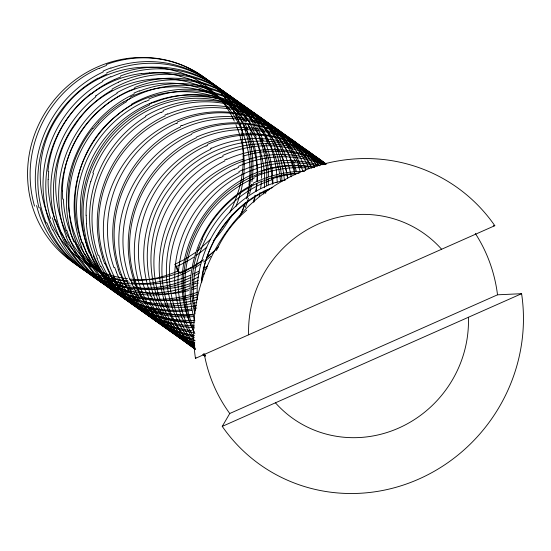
<?xml version="1.0" encoding="UTF-8"?>
<svg xmlns="http://www.w3.org/2000/svg" width="551" height="551" viewBox="0 0 551 551"><rect width="100%" height="100%" fill="white"/><g stroke="black" fill="none" stroke-linecap="round" stroke-linejoin="round"><path stroke-width="0.83" d="M191.948 288.807L192.168 280.383M242.006 132.908L241.999 132.977A14.498 13.837 -54.6 0 0 241.992 133.583C243.859 153.729 244.472 174.385 237.536 193.807M264.328 187.726C265.906 165.892 260.306 143.529 248.122 125.297M48.226 179.323L48.708 171.258M257.083 181.734C258.323 161.712 253.577 141.283 243.205 124.071M264.06 190.894L263.695 194.062M243.294 179.33C245.794 160.885 243.349 141.765 235.918 124.684M256.931 184.117L256.098 191.245M201.694 282.319C205.227 240.711 233.693 202.307 272.8 187.443M255.285 195.97L253.839 202.217M246.841 197.871L248.377 191.617M90.894 181.362L93.608 173.193M236.827 195.984L232.956 205.936L229.636 212.824M67.697 159.143C79.613 120.573 114.339 89.785 154.535 84.2C188.924 78.765 225.717 93.629 245.918 122.136M199.186 247.337L202.424 239.478M230.58 217.865L232.054 214.931M195.46 358.37A170.052 162.276 -54.6 0 1 298.249 172.993A170.052 162.276 -54.6 0 1 494.805 225.683L195.46 358.37L195.929 357.565M222.253 426.384L229.76 413.498L497.519 294.813L521.597 293.697A170.052 162.276 -54.6 0 1 418.815 479.074A170.052 162.276 -54.6 0 1 222.253 426.384L521.597 293.697M93.009 128.659L98.34 122.446M210.661 239.21L197.527 250.939M214.828 250.788L206.659 257.579M91.177 93.98L91.948 93.367M95.385 96.184L95.957 95.743M195.357 252.551L185.763 258.798L175.004 264.294L177.684 271.099L179.53 272.408M202.024 260.926L193.683 266.037M123.562 102.038L130.663 98.195M248.852 180.9L254.052 178.359M253.129 183.214L257.744 180.976M191.541 267.221C172.787 277.146 151.043 281.492 129.926 279.04M234.588 169.288L238.583 167.366M238.872 171.609L242.268 169.99M220.338 157.696L223.114 156.381M224.615 160.024L226.798 158.998M206.088 146.118L207.637 145.395M210.379 148.453L211.329 148.012M176.692 123.417L177.629 122.997M180.384 126.041L181.92 125.346M130.277 90.46L134.967 88.436M145.746 101.446L149.19 99.938M149.438 104.063L153.488 102.307M161.223 112.432L163.399 111.46M164.907 115.049L167.697 113.823M133.962 93.078L139.265 90.812M192.898 280.08L192.106 280.431A112.824 108.265 -62.7 0 1 199.083 247.303M195.977 282.966L195.006 283.393M198.339 280.493L192.354 282.897M261.505 181.651L269.287 178.71M271.588 179.915C219.098 197.458 184.812 255.905 195.212 310.316M275.899 182.319C227.597 198.291 193.959 248.763 197.361 299.489M190.067 283.682C171.953 289.874 152.124 291.011 133.452 286.72M257.413 168.489C189.723 189.124 155.761 277.787 194.152 337.673M141.497 73.634L149.293 72.932M193.401 314.828C176.878 315.985 160.086 313.305 144.81 306.886M493.303 225.752L494.805 225.683M153.082 284.158L145.127 284.144A107.927 104.16 -50 0 1 131.73 282.691M184.874 322.225L193.346 322.535M127.556 278.737C49.404 269.535 14.781 173.062 60.968 112.294C102.052 50.485 202.065 50.961 234.285 121.117M313.698 167.16C224.718 150.63 152.455 252.661 194.11 331.916M213.533 99.545L221.523 101.074M131.152 286.141C61.037 270.121 33.597 180.473 75.439 124.423C112.487 66.719 205.199 61.051 241.979 122.122M180.046 76.162L187.395 78.462M106.88 275.128L114.174 278.097A107.927 104.16 -50 0 0 129.395 282.264M143.301 306.225C96.997 287.002 71.416 232.164 83.229 183.993C93.794 132.026 144.734 90.708 198.305 95.323A111.763 105.2 -57.9 0 1 229.244 102.638L236.434 105.985M324.456 164.563C276.712 140.753 215.11 161.085 186.699 205.103C157.31 246.731 159.576 308.415 194.854 345.904M130.008 292.733L122.839 289.254A109.243 105.599 -54.1 0 1 97.513 270.121M203.533 354.038L205.027 354.81M203.725 354.672L205.186 355.505M195.598 349.279C142.02 315.778 131.999 235.966 170.473 187.374C204.166 138.673 279.874 124.347 325.799 164.095M123.114 292.12L116.468 287.532A110.889 107.183 -55.6 0 1 93.987 264.452M247.661 129.265L243.618 126.393L245.085 130.449M263.137 140.25L259.087 137.378L260.113 140.161M266.822 142.874L270.872 145.746L271.23 146.683M278.606 151.243L274.556 148.364L275.142 149.906M282.298 153.86L286.341 156.732M290.046 159.391L294.082 162.228M297.767 164.845L301.817 167.724L301.204 166.175M305.757 170.521L305.13 169.391M195.295 349.134C144.713 314.063 136.862 236.73 174.564 189.454C207.637 142.489 279.998 127.563 326.123 164.06M203.285 354.148L205.206 355.788M256.27 124.071C221.963 83.284 155.609 81.534 116.227 115.896C72.546 150.23 60.858 219.036 94.014 264.432M92.217 264.156L97.527 270.114M257.785 125.862C269.177 139.341 276.616 156.016 279.536 173.393M149.059 303.25L148.687 302.582M49.142 228.031L46.856 222.735M52.559 230.049L50.54 225.359M194.241 328.107L193.842 327.115M162.896 305.144L162.517 304.193M166.581 307.761L165.968 306.204M151.112 296.775L150.01 293.938M147.42 294.158L146.559 291.934M131.951 283.166L130.608 279.667M135.636 285.79L134.072 281.664M120.166 274.797L118.155 269.398M116.475 272.18L114.684 267.4M240.016 124.168L242.509 131.303L240.091 124.202M256.208 136.937L255.402 134.761L251.352 131.882A113.589 106.99 -50.7 0 0 248.177 124.43M52.228 211.074L54.694 218.651M295.212 171.437C288.469 147.503 272.655 126.179 251.339 113.251A113.795 107.032 -56.8 0 0 221.536 101.033M279.887 175.769L280.562 181.341M86.176 215.241L86.576 223.768M62.483 191.059L62.662 199.125M127.88 280.617A113.368 108.182 -54.6 0 1 27.832 181.94A113.368 108.182 -54.6 0 1 112.404 61.595A113.368 108.182 -54.6 0 1 239.224 122.184M177.684 271.099A113.368 108.182 -54.6 0 1 130.415 280.7M106.274 64.536A113.589 107.355 -60.8 0 1 238.872 121.819M248.646 334.794A113.368 108.182 -54.6 0 1 318.34 224.009A113.368 108.182 -54.6 0 1 441.62 249.259M468.412 317.273A113.368 108.182 -54.6 0 1 398.717 428.058A113.368 108.182 -54.6 0 1 275.438 402.809M475.348 233.5A153.047 146.049 -54.6 0 1 497.519 294.813M229.76 413.498A153.047 146.049 -54.6 0 1 204.214 353.68M194.902 313.746A110.661 106.901 -57.6 0 1 191.693 288.814M202.017 239.292A110.806 105.813 -63.2 0 1 261.422 181.424M269.26 178.62A113.058 106.77 -60.4 0 1 299.172 173.104M175.004 264.294A7.556 0.875 66.8 0 1 179.22 272.538M230.228 217.686A107.624 102.5 -46.2 0 1 213.278 240.801M206.79 247.103A107.624 102.5 -46.2 0 1 195.832 255.76M193.794 257.138A107.624 102.5 -46.2 0 1 176.513 266.505M216.467 250.533A113.589 107.624 -61.8 0 1 246.765 210.124M201.342 280.624A113.589 109.546 -60 0 1 262.979 192.285M263.082 192.506A113.589 107.569 -61.6 0 1 269.515 189.317M275.982 182.622A113.589 106.984 -50.8 0 1 285.707 179.874M271.333 178.985A113.589 107.328 -60.6 0 1 295.322 173.744M257.82 181.176A113.589 106.915 -51.5 0 1 304.689 171.409M194.799 321.061A113.589 107.597 -61.7 0 1 253.508 184.048M193.243 327.39A113.589 109.539 -60 0 1 248.735 180.652M253.66 177.339A113.589 107.404 -61 0 1 309.056 168.22M261.801 171.203A113.547 106.818 -57 0 1 314.483 167.408M194.875 333.768A113.589 107.369 -60.8 0 1 262.221 172.649M257.324 168.158A113.589 107.314 -60.6 0 1 317.479 165.982M194.703 344.134A113.589 109.181 -47.1 0 1 178.345 316.501M177.759 316.405A113.589 109.546 -60 0 1 234.478 169.04M238.232 166.457A113.589 107.445 -61.1 0 1 322.886 164.749M242.406 170.335A113.589 106.928 -51.3 0 1 320.062 165.514M182.14 318.354A113.589 107.583 -61.7 0 1 239.237 172.435M194.324 340.635A113.589 109.601 -59.5 0 1 182.533 318.54M205.268 356.27A113.589 108.96 -46.5 0 1 203.243 354.754M194.289 347.047A113.589 108.96 -46.5 0 1 243.749 159.067M242.97 156.167A113.589 107.3 -60.5 0 1 325.338 164.198M204.641 355.526A113.589 109.188 -47.1 0 1 203.223 354.617M194.386 348.198A113.589 109.188 -47.1 0 1 162.745 305.206M161.898 304.469A113.589 109.532 -60.1 0 1 220.228 157.448M222.749 155.451A113.589 107.452 -61.2 0 1 325.813 163.833M226.929 159.335A113.589 106.935 -51.3 0 1 325.889 164.17M166.182 306.108A113.589 107.569 -61.6 0 1 224.966 160.851M204.249 355.505A113.589 109.601 -59.4 0 1 202.885 354.513M194.469 347.564A113.589 109.601 -59.4 0 1 167.049 307.554M195.288 348.094A113.589 109.208 -47.2 0 1 147.269 294.22M145.925 292.209A113.589 109.525 -60.2 0 1 205.984 145.87M207.279 144.452A113.589 107.438 -61.1 0 1 324.498 164.632M211.453 148.336A113.589 106.949 -51.1 0 1 325.29 164.081M150.23 293.848A113.589 107.555 -61.6 0 1 210.716 149.273M194.661 348.459A113.589 109.601 -59.5 0 1 151.58 296.569M194.489 346.028A113.589 109.126 -46.9 0 1 145.588 301.266M144.596 301.728A113.589 109.656 -58.8 0 1 175.232 153.212A113.589 109.656 -58.8 0 1 322.803 164.494M147.558 303.264A113.589 106.99 -50.8 0 1 179.633 158.867A113.589 106.99 -50.8 0 1 323.657 163.874M193.642 346.827A113.589 109.683 -58.5 0 1 149.404 303.05M193.931 343.411A113.589 109.222 -47.3 0 1 131.792 283.235M129.96 279.936A113.589 109.511 -60.3 0 1 191.769 134.299M191.796 133.452A113.589 107.445 -61.2 0 1 319.463 165.837M196.273 137.199A113.589 106.956 -51.1 0 1 320.455 164.04M134.292 281.575A113.589 107.535 -61.5 0 1 196.184 137.846M194.475 345.319A113.589 109.601 -59.5 0 1 136.097 285.59M195.185 340.759A113.589 109.119 -46.9 0 1 129.457 289.096M128.507 289.674A113.589 109.649 -58.9 0 1 166.684 137.275A113.589 109.649 -58.9 0 1 316.797 165.596M131.792 291.761A113.589 106.99 -50.7 0 1 171.278 142.647A113.589 106.99 -50.7 0 1 318.609 165.238M194.82 342.839A113.589 109.677 -58.5 0 1 133.301 290.873M193.353 336.702A113.589 109.243 -47.4 0 1 116.385 272.222M114.016 267.662A113.589 109.504 -60.3 0 1 176.589 123.162M177.27 122.04A113.589 107.431 -61.1 0 1 312.08 167.814M182.037 125.662A113.589 106.963 -51 0 1 314.745 166.967M118.375 269.308A113.589 107.541 -61.5 0 1 180.707 126.84M193.759 339.264A113.589 109.628 -59.2 0 1 120.669 274.584M193.27 332.46A113.589 109.132 -47 0 1 113.348 276.919M112.37 277.497A113.589 109.642 -59 0 1 158.605 121.785A113.589 109.642 -59 0 1 309.07 168.151M115.669 279.577A113.589 106.99 -50.7 0 1 163.619 126.785A113.589 106.99 -50.7 0 1 311.501 168.138M194.489 335.545A113.589 109.67 -58.7 0 1 117.211 278.689M193.284 327.693A113.589 109.25 -47.4 0 1 100.833 261.27M100.991 261.202A113.589 109.566 -59.8 0 1 98.746 255.127M98.092 255.382A113.589 109.491 -60.5 0 1 161.112 112.163M163.055 110.51A113.589 107.417 -61 0 1 301.004 166.264M301.631 167.8A113.589 107.025 -50.5 0 1 302.754 170.9M167.807 114.133A113.589 106.97 -50.9 0 1 305.743 169.109M102.472 257.028A113.589 107.535 -61.5 0 1 165.231 115.848M104.711 263.805A113.589 109.525 -60.2 0 1 102.266 257.11M191.989 330.731A113.589 109.594 -59.5 0 1 105.145 263.619M145.519 116.075A113.589 106.99 -50.7 0 1 298.525 164.501M297.843 164.818A113.589 109.215 -47.3 0 1 300.343 171.864M97.217 258.199A113.589 107.7 -62 0 1 145.829 116.633M100.764 266.684A113.589 109.58 -59.7 0 1 96.983 258.309M194.303 325.923A113.589 109.663 -58.7 0 1 101.074 266.519M194.262 322.335A113.589 109.174 -47.1 0 1 97.19 264.755M97.334 264.673A113.589 109.635 -59.1 0 1 93.243 255.712M91.921 256.325A113.589 109.546 -60 0 1 150.361 106.922A113.589 109.546 -60 0 1 295.384 161.622M293.504 162.476A113.589 107.025 -50.5 0 1 296.466 171.754M153.591 102.617A113.589 106.977 -50.8 0 1 272.311 129.079M273.923 130.952A113.589 106.977 -50.8 0 1 290.652 159.074M86.583 244.734A113.589 107.541 -61.5 0 1 149.755 104.848M89.241 252.813A113.589 109.518 -60.2 0 1 86.376 244.809M194.737 320.317A113.589 109.594 -59.5 0 1 150.568 313.347M148.212 312.41A113.589 109.594 -59.5 0 1 89.661 252.633M193.38 316.556A113.589 109.263 -47.5 0 1 85.357 250.285M85.515 250.216A113.589 109.566 -59.8 0 1 82.843 242.839M82.182 243.087A113.589 109.484 -60.5 0 1 145.636 101.164M148.86 98.987A113.589 107.404 -61 0 1 269.411 128.211M270.954 130.132A113.589 107.404 -61 0 1 286.024 156.525M285.852 156.945A113.589 107.039 -50.4 0 1 291.142 176.788M131.221 104.394A113.589 106.99 -50.7 0 1 267.71 127.191M269.232 129.141A113.589 106.99 -50.7 0 1 283.042 153.515M281.341 154.259A113.589 109.594 -59.5 0 1 286.582 172.69M287.03 175.149A113.589 109.594 -59.5 0 1 287.539 178.441M196.797 308.023A113.589 109.594 -59.5 0 1 194.241 308.526M191.679 308.959A113.589 109.594 -59.5 0 1 74.729 241.421M81.741 247.213A113.589 107.686 -62 0 1 131.517 104.938M84.682 254.479A113.589 109.587 -59.6 0 1 81.507 247.323M192.313 314.518A113.589 109.649 -58.9 0 1 85.068 254.28M290.294 159.59A113.589 108.995 -46.6 0 1 294.971 174.75M191.748 310.42A113.589 109.132 -47 0 1 81.149 252.516M81.252 252.468A113.589 109.628 -59.2 0 1 77.774 244.72M77.236 244.968A113.589 109.553 -59.9 0 1 126.689 101.591M126.282 100.812A113.589 107.624 -61.8 0 1 264.652 126.427M266.105 128.411A113.589 107.624 -61.8 0 1 278.524 151.277M278.021 151.491A113.589 107.018 -50.5 0 1 284.357 180.163M139.369 91.122A113.589 106.977 -50.9 0 1 275.169 148.088M70.831 232.398A113.589 107.576 -61.7 0 1 134.313 93.939M73.772 241.827A113.589 109.504 -60.3 0 1 70.507 232.508M196.728 302.451A113.589 109.277 -47.5 0 1 193.408 303.243M190.901 303.766A113.589 109.277 -47.5 0 1 142.998 302.788M140.553 302.155A113.589 109.277 -47.5 0 1 69.874 239.299M70.039 239.23A113.589 109.566 -59.8 0 1 66.953 230.545M66.402 230.738A113.589 109.463 -60.6 0 1 130.215 90.302M134.651 87.485A113.589 107.39 -60.9 0 1 259.493 124.65M261.677 127.984A113.589 107.39 -60.9 0 1 270.658 145.843M116.922 92.72A113.589 106.99 -50.7 0 1 267.566 142.537M265.685 143.35A113.589 109.497 -60.4 0 1 272.635 175.473M272.773 177.973A113.589 109.497 -60.4 0 1 272.883 183.834M197.706 292.147A113.589 109.497 -60.4 0 1 55.809 219.856M66.258 236.234A113.589 107.665 -61.9 0 1 117.211 93.264M68.627 242.275A113.589 109.58 -59.7 0 1 66.03 236.338M197.74 299.372A113.589 109.649 -58.9 0 1 141.559 301.273M139.086 300.667A113.589 109.649 -58.9 0 1 69.027 242.075M275.286 149.844A113.589 109.015 -46.6 0 1 282.022 180.962M270.72 146.897A113.589 107.046 -50.3 0 1 277.139 182.037M196.996 294.606A113.589 109.132 -47 0 1 65.087 240.319M65.19 240.27A113.589 109.621 -59.3 0 1 62.304 233.734M61.76 233.982A113.589 109.546 -60 0 1 112.39 89.909M111.998 89.131A113.589 107.61 -61.8 0 1 254.548 123.334M256.649 126.888A113.589 107.61 -61.8 0 1 263.041 140.298M262.056 140.705A113.589 107.025 -50.5 0 1 268.42 176.43M268.42 178.923A113.589 107.025 -50.5 0 1 268.192 184.764M196.838 285.652A113.589 107.025 -50.5 0 1 191.741 287.718M189.441 288.552A113.589 107.025 -50.5 0 1 136.91 293.89M134.403 293.497A113.589 107.025 -50.5 0 1 52.4 217.831M125.16 79.64A113.589 106.984 -50.8 0 1 259.686 137.103M118.506 82.12A113.589 107.417 -61 0 1 125.077 79.358M96.032 95.846A113.589 107.528 -61.5 0 1 118.534 82.195M54.948 220.111A113.582 107.865 -62.5 0 1 95.846 96.824M50.554 218.43A113.589 109.456 -60.7 0 1 90.929 93.649M91.872 93.257A113.589 107.776 -62.2 0 1 114.766 79.365M114.794 79.44A113.589 107.479 -61.3 0 1 120.759 76.926M120.462 76.004A113.589 107.369 -60.8 0 1 255.182 134.857M245.987 120.111A113.589 106.99 -50.7 0 1 246.738 121.537M250.195 132.371A113.589 109.491 -60.5 0 1 257.048 180.935M256.828 183.462A113.589 109.491 -60.5 0 1 255.822 191.032M255.051 195.219A113.589 109.491 -60.5 0 1 253.488 201.859M207.066 268.11A113.589 109.491 -60.5 0 1 204.028 270.142M199.6 272.869A113.589 109.491 -60.5 0 1 193.725 276.079M191.059 277.394A113.589 109.491 -60.5 0 1 39.989 207.541M110.909 76.995A113.589 106.901 -51.7 0 1 246.442 119.836M102.527 80.825A113.589 107.507 -61.4 0 1 110.772 76.637M50.671 225.297A113.589 107.659 -61.9 0 1 102.858 81.472M195.102 283.648A113.589 109.635 -59.1 0 1 192.003 284.957M189.654 285.873A113.589 109.635 -59.1 0 1 52.992 229.836M260.265 140.099A113.589 109.022 -46.7 0 1 266.47 185.818M266.071 190.081A113.589 109.022 -46.7 0 1 265.63 193.491M198.346 283.021A113.589 109.022 -46.7 0 1 196.356 283.917M255.692 137.151A113.589 107.052 -50.2 0 1 261.56 178.283M261.408 180.811A113.589 107.052 -50.2 0 1 260.623 188.373M259.962 192.561A113.589 107.052 -50.2 0 1 259.149 196.728M204.201 273.682A113.589 107.052 -50.2 0 1 202.341 274.784M198.574 276.884A113.589 107.052 -50.2 0 1 192.774 279.77M189.496 280.624A113.589 109.139 -47 0 1 49.018 228.093M46.201 223.031A113.589 109.518 -60.2 0 1 98.05 78.111M98.223 78.442A113.589 107.597 -61.7 0 1 107.052 73.93M106.667 72.925A113.589 107.452 -61.2 0 1 244.045 121.599M245.477 124.671A113.589 107.452 -61.2 0 1 247.44 129.368M246.572 129.719A113.589 107.025 -50.5 0 1 251.91 181.789M251.538 184.282A113.589 107.025 -50.5 0 1 249.527 194.166M248.439 198.229A113.589 107.025 -50.5 0 1 245.319 207.569M210.861 256.263A113.589 107.025 -50.5 0 1 203.581 261.973M200.068 264.425A113.589 107.025 -50.5 0 1 193.098 268.757M190.46 270.224A113.589 107.025 -50.5 0 1 36.593 205.523M110.958 68.172A113.589 106.977 -50.8 0 1 244.203 126.124M103.037 71.134A113.589 107.411 -61 0 1 110.875 67.897M39.011 207.83A113.589 107.528 -61.5 0 1 103.326 71.857M34.534 206.164A113.589 109.442 -60.8 0 1 99.208 68.172M99.318 68.448A113.589 107.479 -61.3 0 1 106.55 65.445M245.243 130.387A113.589 109.057 -46.7 0 1 246.586 198.773M245.037 203.595A113.589 109.057 -46.7 0 1 239.451 216.984M218.506 246.779A113.589 109.057 -46.7 0 1 207.713 256.663M203.698 259.762A113.589 109.057 -46.7 0 1 179.901 273.365M242.109 132.894A3.375 3.216 -54.6 0 1 242.323 131.234M184.936 321.667A112.673 108.754 -50.2 0 1 86.355 223.796M86.08 215.248A114.422 109.89 -62.4 0 1 90.791 181.334M92.816 172.911A112.046 107.108 -63.2 0 1 213.547 99.476M236.469 105.923A109.566 102.996 -55.2 0 1 287.76 177.753M196.507 305.674A109.029 104.229 -46.1 0 1 141.27 300.887M139.004 300.019A109.029 104.229 -46.1 0 1 123.183 292.009M196.934 297.203A107.528 102.576 -46.1 0 1 193.002 298.146M190.625 298.642A107.528 102.576 -46.1 0 1 130.098 292.54M92.086 264.273A107.163 103.519 -57.7 0 1 92.782 128.473M98.257 122.363A108.967 103.56 -62.7 0 1 123.52 101.949M130.222 97.155A106.846 101.067 -61.2 0 1 250.671 123.445M253.005 126.516A106.846 101.067 -61.2 0 1 272.428 184.179M196.218 288.269A106.495 101.384 -46.3 0 1 192.416 289.489M188.573 290.563A106.495 101.384 -46.3 0 1 135.284 290.398M133.005 289.75A106.495 101.384 -46.3 0 1 63.386 199.063M62.387 191.059A107.982 103.684 -62.5 0 1 67.601 159.115M207.321 266.154A105.751 101.122 -46.1 0 1 203.216 268.73M199.007 271.113A105.751 101.122 -46.1 0 1 192.513 274.336M190.302 275.314A105.751 101.122 -46.1 0 1 153.088 283.848M106.928 275.025A105.854 102.314 -53.4 0 1 54.577 218.699M52.166 211.095A107.872 103.905 -61 0 1 48.137 179.323M47.971 171.209A106.123 101.804 -62.7 0 1 141.483 73.503M149.293 72.856A108.154 101.894 -58.7 0 1 180.053 76.128M187.471 78.27A106.302 99.951 -56.1 0 1 237.86 122.232M238.941 124.285A106.302 99.951 -56.1 0 1 248.928 185.239M248.584 187.609A106.302 99.951 -56.1 0 1 247.881 191.541M245.422 202.499A108.395 102.92 -46.8 0 1 240.787 214.587M243.198 179.316A109.353 103.629 -47.4 0 1 235.787 206.735"/></g></svg>
